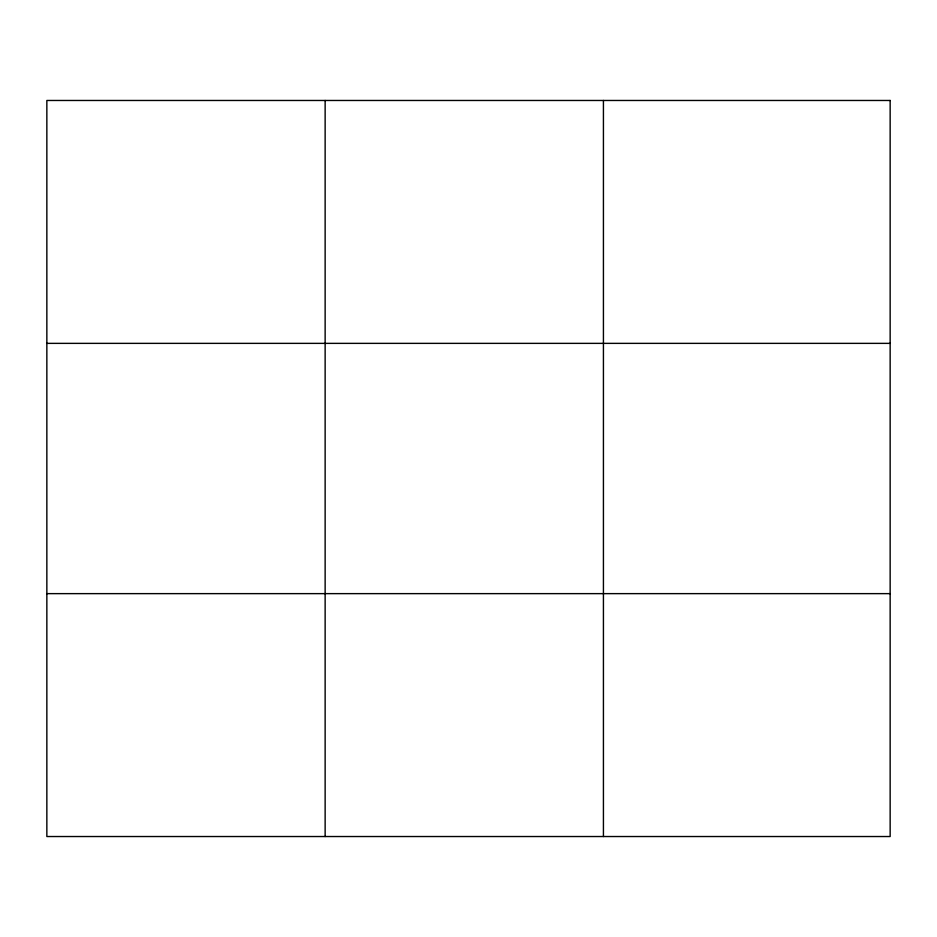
<?xml version="1.0" encoding="UTF-8"?>
<svg xmlns="http://www.w3.org/2000/svg" width="937" height="937" viewBox="0 0 937 937"><rect width="100%" height="100%" fill="white"/><g stroke="black" fill="none" stroke-linecap="round" stroke-linejoin="round"><path stroke-width="1.41" d="M325.139 836.53L325.139 100.47M603.428 836.53L603.428 100.47M46.85 343.364L890.15 343.364M46.85 593.636L890.15 593.636M890.15 100.47L890.15 836.53L46.85 836.53L46.85 100.47L890.15 100.47"/></g></svg>
